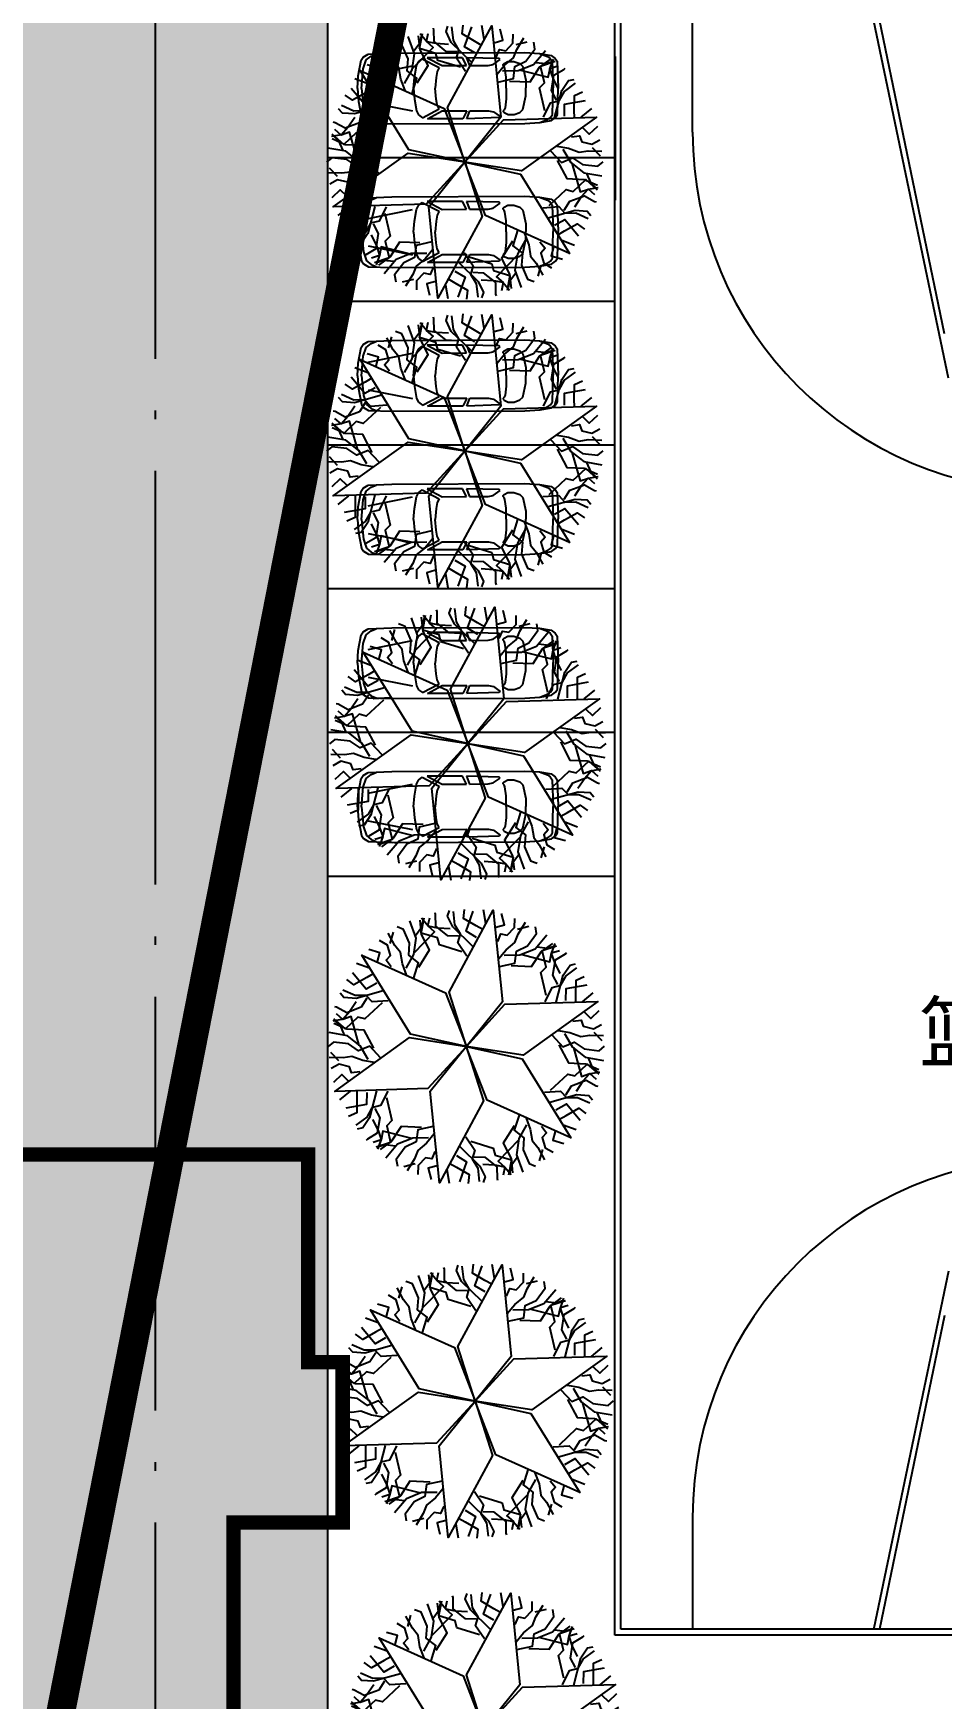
# Model space of a CAD drawing. Extents: x 302512 to 1034855, y -184136 to 410364.
# Drawn here: x 560132 to 575928, y 216452 to 245427 of the extents above; entities that cross this region are included whole.
import ezdxf
from ezdxf.enums import TextEntityAlignment as Align

# ---------------------------------------------------------------- set-up
doc = ezdxf.new("R2010")
doc.units = 0
doc.header["$MEASUREMENT"] = 0
for name, pattern in [('ACAD_ISO04W100', [30.5, 24, -3, 0.5, -3]), ('DASH', [0.35, 0.25, -0.1]), ('DASHED2', [0.375, 0.25, -0.125])]:
    doc.linetypes.add(name, pattern=pattern)
for name, color, linetype in [('OUTLINE', 7, 'Continuous'), ('PUB_TEXT', 7, 'Continuous'), ('shu', 74, 'Continuous'), ('WINDOW', 2, 'Continuous'), ('WZ', 2, 'Continuous'), ('环境', 8, 'Continuous'), ('红线', 20, 'Continuous'), ('绿化', 97, 'Continuous'), ('道路线', 161, 'Continuous')]:
    doc.layers.add(name, color=color, linetype=linetype)
doc.styles.add('-黑体', font='', dxfattribs={"width": 0.8})
doc.styles.get('-黑体').set_extended_font_data('黑体')

# ---------------------------------------------------------------- blocks, each defined once
blk = doc.blocks.new('M_J1ILU')
for p, q in [((-12057, 6273), (-14007, 6273)), ((12043, 6273), (13993, 6273)), ((-8545, 1893), (-14007, 3023)), ((-7775, 1822), (-13987, 3121)), ((7760, 1822), (13972, 3121)), ((8530, 1893), (13993, 3023))]:
    blk.add_line(p, q)
for centre, start, end in [((-12057, 23), 270, 90), ((12043, 23), 90, 270)]:
    blk.add_arc(centre, 6250, start, end)
at = {"layer": 'OUTLINE'}
for p, q in [((-14107, 7623), (14093, 7623)), ((-14107, -7577), (-14107, 7623)), ((-14007, 7523), (13993, 7523)), ((-14007, -7477), (-14007, 7523))]:
    blk.add_line(p, q, dxfattribs=at)
at = {"width": 0.8, "flags": 9}
for tag in ['XSIZE', 'YSIZE']:
    blk.add_attdef(tag, (0, 0), '', height=0.5, dxfattribs=at)
blk = doc.blocks.new('car')
at = {"layer": '环境', "linetype": 'Continuous'}
for p, q in [((397561874, 49052084), (397561840, 49052033)), ((397561943, 49052135), (397561874, 49052084)), ((397561960, 49052084), (397561926, 49052033)), ((397562148, 49052170), (397561943, 49052135)), ((397562011, 49052118), (397561960, 49052084)), ((397562148, 49052170), (397562011, 49052118)), ((397562405, 49052187), (397562148, 49052170)), ((397564716, 49052187), (397562405, 49052187)), ((397562833, 49052067), (397562850, 49052084)), ((397562953, 49051981), (397562833, 49052067)), ((397562850, 49052084), (397563415, 49052101)), ((397563415, 49052101), (397563364, 49051964)), ((397563415, 49051964), (397563484, 49052101)), ((397563484, 49052101), (397564100, 49052101)), ((397564100, 49052101), (397563843, 49051964)), ((397564186, 49052084), (397563895, 49051930)), ((397564254, 49052033), (397564186, 49052084)), ((397565127, 49052170), (397564716, 49052187)), ((397565076, 49052135), (397564990, 49052170)), ((397565162, 49052067), (397565076, 49052135)), ((397565213, 49052118), (397565127, 49052170)), ((397565213, 49051913), (397565162, 49052067)), ((397565247, 49052067), (397565213, 49052118)), ((397565299, 49051793), (397565247, 49052067)), ((397561840, 49052033), (397561823, 49051570)), ((397561926, 49052033), (397561909, 49051570)), ((397562439, 49051947), (397562388, 49051707)), ((397562491, 49051998), (397562439, 49051947)), ((397562593, 49052033), (397562491, 49051998)), ((397562696, 49052033), (397562593, 49052033)), ((397562765, 49051998), (397562696, 49052033)), ((397562730, 49051759), (397562748, 49051913)), ((397562748, 49051913), (397562765, 49051947)), ((397562782, 49051981), (397562765, 49051998)), ((397562765, 49051947), (397562782, 49051964)), ((397562782, 49051964), (397562782, 49051981)), ((397563039, 49051964), (397562953, 49051981)), ((397563364, 49051964), (397563039, 49051964)), ((397563843, 49051964), (397563415, 49051964)), ((397563895, 49051930), (397563929, 49051861)), ((397563929, 49051861), (397563946, 49051759)), ((397564288, 49051964), (397564254, 49052033)), ((397564323, 49051759), (397564288, 49051964)), ((397565127, 49051810), (397564357, 49051964)), ((397565247, 49051570), (397565213, 49051913)), ((397565316, 49051570), (397565299, 49051793)), ((397561840, 49051108), (397561823, 49051570)), ((397561926, 49051108), (397561909, 49051570)), ((397562388, 49051707), (397562388, 49051570)), ((397562388, 49051433), (397562388, 49051570)), ((397562730, 49051570), (397562730, 49051759)), ((397562730, 49051570), (397562730, 49051382)), ((397563946, 49051759), (397563963, 49051570)), ((397563946, 49051382), (397563963, 49051570)), ((397564340, 49051570), (397564323, 49051759)), ((397564340, 49051570), (397564323, 49051382)), ((397565247, 49051570), (397565213, 49051228)), ((397565316, 49051570), (397565299, 49051348)), ((397562439, 49051194), (397562388, 49051433)), ((397562730, 49051382), (397562748, 49051228)), ((397562748, 49051228), (397562765, 49051194)), ((397563895, 49051211), (397563929, 49051279)), ((397564186, 49051057), (397563895, 49051211)), ((397563929, 49051279), (397563946, 49051382)), ((397564323, 49051382), (397564288, 49051177)), ((397565127, 49051331), (397564357, 49051177)), ((397565213, 49051228), (397565162, 49051074)), ((397565299, 49051348), (397565247, 49051074)), ((397561874, 49051057), (397561840, 49051108)), ((397561943, 49051005), (397561874, 49051057)), ((397561960, 49051057), (397561926, 49051108)), ((397562148, 49050971), (397561943, 49051005)), ((397562011, 49051022), (397561960, 49051057)), ((397562148, 49050971), (397562011, 49051022)), ((397562405, 49050954), (397562148, 49050971)), ((397564716, 49050954), (397562405, 49050954)), ((397562491, 49051142), (397562439, 49051194)), ((397562593, 49051108), (397562491, 49051142)), ((397562696, 49051108), (397562593, 49051108)), ((397562765, 49051142), (397562696, 49051108)), ((397562765, 49051194), (397562782, 49051177)), ((397562782, 49051159), (397562765, 49051142)), ((397562782, 49051177), (397562782, 49051159)), ((397562953, 49051159), (397562833, 49051074)), ((397562833, 49051074), (397562850, 49051057)), ((397562850, 49051057), (397563415, 49051040)), ((397563039, 49051177), (397562953, 49051159)), ((397563364, 49051177), (397563039, 49051177)), ((397563415, 49051040), (397563364, 49051177)), ((397563415, 49051177), (397563484, 49051040)), ((397563843, 49051177), (397563415, 49051177)), ((397563484, 49051040), (397564100, 49051040)), ((397564100, 49051040), (397563843, 49051177)), ((397564254, 49051108), (397564186, 49051057)), ((397564288, 49051177), (397564254, 49051108)), ((397565127, 49050971), (397564716, 49050954)), ((397565076, 49051005), (397564990, 49050971)), ((397565162, 49051074), (397565076, 49051005)), ((397565213, 49051022), (397565127, 49050971)), ((397565247, 49051074), (397565213, 49051022))]:
    blk.add_line(p, q, dxfattribs=at)
blk = doc.blocks.new('Plant126')
for points in [[(-92, 2101), (-223, 2145), (-469, 2231), (-483, 2390)], [(25, -10), (-469, 887), (23, 2477), (501, 901), (25, -10)], [(-179, 1942), (-382, 2015), (-324, 2390)], [(-63, 2217), (-150, 2448)], [(125, 2188), (269, 2260), (182, 2448)], [(211, 1942), (240, 2087), (356, 2087), (457, 2246), (428, 2405)], [(-1223, 1445), (-931, 1894), (-1068, 1974), (-1066, 2123)], [(-671, 2000), (-888, 1971), (-1062, 1971), (-1206, 2087)], [(-382, 1639), (-801, 1682), (-859, 1798), (-1163, 1827), (-1163, 2101)], [(-497, 1899), (-686, 1870), (-931, 2000), (-975, 2202), (-989, 2231)], [(-208, 1769), (-628, 2043), (-758, 2217), (-743, 2318)], [(-280, 1581), (-483, 1783), (-469, 1942), (-599, 2087), (-671, 2318)], [(284, 1639), (385, 1827), (515, 1986), (544, 2145), (631, 2376)], [(327, 1509), (587, 1624), (573, 1841), (747, 1971), (862, 2217), (819, 2333)], [(371, 1725), (645, 1783), (891, 1942), (1050, 2231)], [(515, 2231), (703, 2318)], [(530, 1566), (891, 1624), (1007, 1913), (1181, 2101)], [(1416, 1597), (1283, 1770), (1196, 1921), (1224, 2104)], [(-1139, 1013), (-1109, 1296), (-1304, 1392), (-1330, 1607), (-1485, 1830), (-1607, 1851)], [(-1305, 1159), (-1218, 1426), (-1233, 1718), (-1404, 2001)], [(-1256, 1765), (-1174, 1935), (-1174, 2052)], [(-1088, 1217), (-957, 1559), (-1150, 1804), (-1226, 2048)], [(660, 1798), (1195, 1769), (1195, 1928), (1325, 2000)], [(920, 1986), (1108, 2000), (1210, 2058)], [(1248, 1165), (1076, 1550), (1147, 1658), (1020, 1936), (1258, 2073)], [(1416, 1396), (1296, 1544), (1286, 1822), (1440, 1961), (1458, 1988)], [(1447, 1080), (1476, 1581), (1561, 1780), (1656, 1818)], [(-1573, 1129), (-1684, 1227), (-1626, 1327), (-1713, 1494), (-1865, 1549)], [(-1274, 1040), (-1386, 1222), (-1458, 1414), (-1582, 1519), (-1739, 1709)], [(-1671, 1537), (-1652, 1743)], [(1249, 1049), (1323, 1325), (1468, 1392), (1528, 1577), (1692, 1756)], [(1612, 1142), (1574, 1353), (1928, 1491)], [(1793, 1146), (1766, 1281), (1718, 1537), (1848, 1629)], [(24, -8), (-999, 13), (-2130, 1234), (-527, 859), (24, -8)], [(-1829, 1177), (-1819, 1338), (-2025, 1357)], [(24, -11), (554, 865), (2177, 1234), (1051, 33), (24, -11)], [(1908, 1179), (2065, 1370)], [(-1862, 946), (-1965, 855), (-2163, 685), (-2308, 752)], [(-1948, 1029), (-2192, 1069)], [(1977, 1002), (2112, 913), (2231, 1082)], [(-1632, 679), (-2080, 453), (-2295, 427), (-2376, 490)], [(-1768, 791), (-1932, 652), (-2229, 890)], [(1581, 589), (1794, 595), (1997, 562), (2149, 617), (2393, 657)], [(1807, 804), (1947, 851), (2005, 751), (2193, 742), (2317, 847)], [(2210, 685), (2379, 566)], [(-1890, 494), (-1959, 316), (-2194, 169), (-2391, 232), (-2424, 234)], [(-2064, 394), (-2148, 192), (-2234, 41), (-2407, -26)], [(-1606, 464), (-1854, 122), (-1983, 130), (-2160, -119), (-2398, 19)], [(-1506, 523), (-1782, 448), (-1913, 541), (-2103, 500), (-2339, 553)], [(1490, 487), (1720, 319), (1901, 440), (2100, 355), (2371, 377), (2449, 473)], [(1641, 340), (1872, 56), (2180, 100), (2430, 44)], [(1699, 557), (1887, 348), (2147, 215), (2477, 222)], [(1907, 343), (2149, -135), (2287, -56), (2415, -132)], [(-1860, -362), (-2102, 116), (-2240, 37), (-2368, 113)], [(1653, -483), (1900, -141), (2029, -149), (2206, 100), (2444, -37)], [(2111, -413), (2194, -210), (2281, -60), (2453, 7)], [(2199, 211), (2306, 56), (2407, -3)], [(-1653, -576), (-1840, -367), (-2101, -233), (-2431, -240)], [(-1594, -359), (-1825, -74), (-2134, -119), (-2383, -62)], [(-2153, -230), (-2259, -74), (-2360, -16)], [(23, -8), (-507, -883), (-2130, -1253), (-1004, -51), (23, -8)], [(22, -9), (515, -906), (23, -2496), (-454, -920), (22, -9)], [(22, -10), (1045, -32), (2177, -1253), (573, -878), (22, -10)], [(1936, -512), (2005, -335), (2241, -187), (2438, -251), (2470, -253)], [(-1443, -505), (-1673, -338), (-1854, -458), (-2053, -373), (-2324, -396), (-2403, -491)], [(-1534, -608), (-1747, -614), (-1950, -581), (-2102, -635), (-2346, -676)], [(-2163, -704), (-2332, -584)], [(1552, -541), (1829, -467), (1959, -559), (2150, -519), (2386, -572)], [(1679, -698), (2127, -472), (2342, -446), (2422, -509)], [(-1761, -822), (-1900, -869), (-1958, -769), (-2147, -761), (-2270, -866)], [(1815, -810), (1979, -670), (2275, -909)], [(1909, -964), (2012, -873), (2210, -704), (2355, -771)], [(-1930, -1020), (-2065, -931), (-2185, -1100)], [(-1566, -1161), (-1527, -1372), (-1881, -1510)], [(-1747, -1165), (-1719, -1299), (-1671, -1556), (-1802, -1648)], [(-1202, -1068), (-1276, -1344), (-1421, -1411), (-1481, -1596), (-1645, -1774)], [(-1401, -1099), (-1429, -1599), (-1514, -1799), (-1609, -1837)], [(-1201, -1184), (-1029, -1569), (-1100, -1677), (-974, -1955), (-1211, -2092)], [(1186, -1031), (1156, -1315), (1351, -1411), (1377, -1626), (1532, -1849), (1654, -1869)], [(1352, -1177), (1265, -1444), (1279, -1737), (1450, -2019)], [(1320, -1059), (1432, -1241), (1505, -1433), (1628, -1537), (1785, -1728)], [(1619, -1148), (1730, -1245), (1672, -1346), (1759, -1513), (1912, -1567)], [(1995, -1047), (2238, -1088)], [(-1861, -1198), (-2018, -1388)], [(-1369, -1414), (-1250, -1563), (-1240, -1841), (-1393, -1980), (-1411, -2007)], [(1270, -1464), (977, -1913), (1115, -1993), (1113, -2142)], [(1135, -1236), (1004, -1578), (1197, -1823), (1273, -2067)], [(1876, -1196), (1866, -1357), (2072, -1376)], [(-1370, -1615), (-1236, -1789), (-1149, -1939), (-1177, -2122)], [(-613, -1816), (-1148, -1787), (-1148, -1946), (-1279, -2019)], [(-483, -1585), (-845, -1643), (-960, -1932), (-1134, -2120)], [(-324, -1744), (-599, -1802), (-845, -1961), (-1004, -2250)], [(-280, -1527), (-541, -1643), (-526, -1860), (-700, -1990), (-816, -2236), (-772, -2351)], [(-237, -1657), (-338, -1845), (-469, -2004), (-497, -2163), (-584, -2395)], [(255, -1787), (674, -2062), (804, -2236), (790, -2337)], [(327, -1600), (530, -1802), (515, -1961), (645, -2105), (718, -2337)], [(428, -1657), (848, -1701), (906, -1816), (1210, -1845), (1210, -2120)], [(1303, -1784), (1221, -1954), (1221, -2070)], [(1718, -1556), (1699, -1762)], [(-874, -2004), (-1062, -2019), (-1163, -2077)], [(-165, -1961), (-194, -2105), (-309, -2105), (-411, -2265), (-382, -2424)], [(226, -1961), (428, -2033), (371, -2409)], [(544, -1918), (732, -1889), (978, -2019), (1021, -2221), (1036, -2250)], [(718, -2019), (935, -1990), (1108, -1990), (1253, -2105)], [(-469, -2250), (-657, -2337)], [(-78, -2207), (-223, -2279), (-136, -2467)], [(110, -2236), (197, -2467)], [(139, -2120), (269, -2163), (515, -2250), (530, -2409)]]:
    blk.add_lwpolyline(points)

msp = doc.modelspace()

# ---------------------------------------------------------------- hatches: boundary and pattern name
at = {"linetype": 'ByBlock', "lineweight": 5}
h = msp.add_hatch(color=256, dxfattribs=at)
h.paths.add_polyline_path([(522593, 349254), (520797, 349301), (520830, 350539), (522625, 350491)], flags=16)
h.paths.add_polyline_path([(519829, 348499), (521553, 344815), (523660, 348398)], flags=17)
edge = h.paths.add_edge_path()
edge.add_line((572984, 342026), (375867, 347237))
edge.add_line((522608, 351500), (519299, 226302))
at = {"layer": '环境', "ltscale": 100}
h = msp.add_hatch(dxfattribs=at)
h.set_pattern_fill('HONEY', color=256, scale=3000, style=0)
h.set_pattern_definition([(0, (-609984.1, -119640.78), (562.5, 324.759525), [375, -750]), (120, (-609984.1, -119640.78), (-562.5, 324.75953), [375, -750]), (60, (-609984.1, -119640.78), (1e-06, 649.51905), [-750, 375])])
edge = h.paths.add_edge_path()
edge.add_arc((562249, 272766), 7500, 246.4218, 293.5782)
edge.add_line((565249, 265892), (565249, 213780))
edge.add_arc((309718, 235108), 256420, 352.07481, 355.22888, ccw=False)
edge.add_arc((559250, 192001), 8932, 60.2064, 100.1984)
edge.add_arc((388102, 227754), 171697, 350.96543, 355.41303)
edge.add_line((559249, 214023), (559249, 265892))
edge = h.paths.add_edge_path()
edge.add_arc((582482, 4293), 31665, 92.4113, 103.2776, ccw=False)
edge.add_arc((302225, -12260), 283056, 9.8022, 24.78776)
edge.add_arc((633514, 144869), 83671, 157.14202, 207.36096, ccw=False)
edge.add_arc((557018, 186191), 8841, 226.0357, 266.0734, ccw=False)
edge.add_arc((633078, 145012), 89267, 157.04434, 206.23192)
edge.add_arc((304570, -11473), 274619, 9.76646, 25.22338, ccw=False)

# ---------------------------------------------------------------- linework, layer by layer
msp.add_lwpolyline([(559249, 265892, 0.208712), (565249, 265892), (565249, 213780, -0.013763), (563688, 199753, 0.176291), (557669, 200792, 0.019409), (559249, 214023)], format="xyb", close=True)
at = {"layer": 'PUB_TEXT', "linetype": 'DASHED2', "ltscale": 11501}
msp.add_lwpolyline([(679157, 151273, 500, 500, 0), (674477, 179623, 500, 500, 0), (570707, 177823, 500, 500, 0), (555677, 191093, 500, 500, 0), (576317, 296223, 500, 500, 0), (582277, 325893, 500, 500, 0), (611027, 352093, 500, 500, 0), (587227, 362593, 500, 500, 0), (568227, 384593, 500, 500, 0), (507727, 367093, 500, 500, 0), (519927, 321593, 500, 500, 0), (525257, 322673, 500, 500, 0), (524047, 295193, 500, 500, 0), (523197, 273733, 500, 500, 0), (513647, 246793, 500, 500, 0), (511727, 220833, 500, 500, 0), (509167, 213603, 500, 500, 0), (488787, 113993, 500, 500, 0), (505977, 97613, 500, 500, 0), (504767, 88883, 500, 500, 0), (517387, 66043, 500, 500, 0), (535207, 49083, 500, 500, 0), (563797, 36593, 500, 500, 0), (551657, 5253, 500, 500, 0)], format="xyseb", dxfattribs=at)
at = {"layer": 'WINDOW', "linetype": 'DASH', "ltscale": 5}
msp.add_lwpolyline([(545912, 225919, 250, 250, 0), (564912, 225919, 250, 250, 0), (564912, 222309, 250, 250, 0), (565512, 222309, 250, 250, 0), (565512, 219519, 250, 250, 0), (563612, 219519, 250, 250, 0), (563612, 215369, 250, 250, 0), (560717, 215342, 250, 250, 0), (560712, 215919, 250, 250, 0), (550112, 215919, 250, 250, 0), (550112, 215439, 250, 250, 0), (547212, 215439, 250, 250, 0), (547212, 219519, 250, 250, 0), (545292, 219519, 250, 250, 0), (545294, 222309, 250, 250, 0), (545912, 222309, 250, 250, 0)], format="xyseb", close=True, dxfattribs=at)
at = {"layer": '红线', "linetype": 'ACAD_ISO04W100', "ltscale": 300}
msp.add_line((562249, 265266), (562249, 213780), dxfattribs=at)
at = {"layer": '道路线'}
for p, q in [((565249, 265892), (565249, 213780)), ((570249, 245024), (570249, 242524)), ((570249, 243260), (565249, 243260)), ((570249, 240760), (565249, 240760)), ((570249, 238260), (565249, 238260)), ((570249, 235760), (565249, 235760)), ((570249, 233260), (565249, 233260)), ((570249, 230760), (565249, 230760))]:
    msp.add_line(p, q, dxfattribs=at)

# ---------------------------------------------------------------- block references
at = {"layer": 'shu', "xscale": 0.9719999999999756, "yscale": 0.9719999999999756, "zscale": 0.9719999999999756, "rotation": 348.8330144251354}
for p in [(567615, 243201), (567615, 238174), (567668, 233083), (567642, 227813), (567795, 221643), (567947, 215931)]:
    msp.add_blockref('Plant126', p, dxfattribs=at)
at = {"layer": '环境', "rotation": 180.1931171336853}
for p in [(397963496, 50635761), (397963496, 50633261), (397963496, 50630761), (397963496, 50628261), (397963496, 50625761), (397963496, 50623261)]:
    msp.add_blockref('car', p, dxfattribs=at)
at = {"layer": '绿化', "rotation": 89.9999999996853}
msp.add_blockref('M_J1ILU', (577869, 231667), dxfattribs=at)

# ---------------------------------------------------------------- texts
at = {"layer": 'WZ', "style": '-黑体'}
msp.add_text('篮球场', height=1000, dxfattribs=at).set_placement((577582, 228067), align=Align.MIDDLE)

doc.saveas('drawing.dxf')
